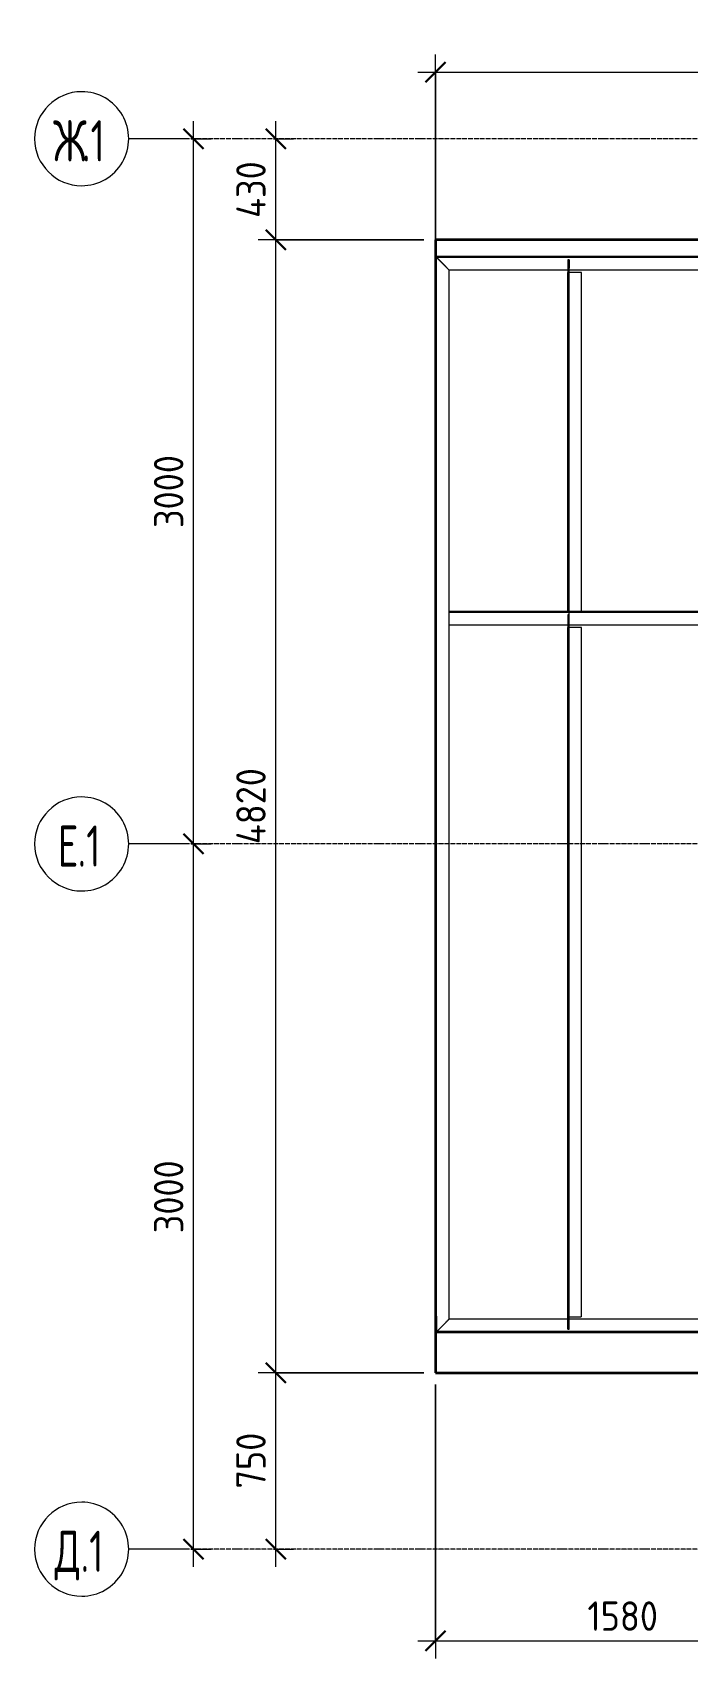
# Model space of a CAD drawing. Header units: millimetres. Extents: x 573 to 56472, y -2796 to 52567.
# Drawn here: x 48130 to 50914, y 44930 to 51847 of the extents above; entities that cross this region are included whole.
import ezdxf

# ---------------------------------------------------------------- set-up
doc = ezdxf.new("R2010")
doc.units = ezdxf.units.MM
doc.linetypes.add('01 Штриховая _2 мм_', pattern=[3, 2, -1])
doc.linetypes.add('02 Штрихпунктирная _20 мм_', pattern=[25, 20, -2.5, 0, -2.5])
for name, color, linetype, lineweight in [('AA_Dim', 7, 'Continuous', 9), ('AA_Dim-50', 7, 'Continuous', 9), ('AF_Balki', 7, 'Continuous', 20), ('AF_Perekritie_Опалубка', 253, 'Continuous', 20), ('Оси', 7, 'Continuous', 9)]:
    doc.layers.add(name, color=color, linetype=linetype, lineweight=lineweight)
doc.styles.add('ISOCPEUR', font='isocpeur.TTF', dxfattribs={"width": 0.7, "height": 175})
doc.styles.add('ISOCPEUR_1', font='isocpeur.TTF', dxfattribs={"width": 0.9, "height": 125})
doc.dimstyles.new('00_Точн_3_знака__прозр_', dxfattribs={"dimscale": 304.8, "dimtxt": 125.344371, "dimasz": 0.278871, "dimexe": 0.246063, "dimexo": 0.164042, "dimgap": 0.016404, "dimtad": 1, "dimdec": 3, "dimrnd": 0.001, "dimdsep": 46, "dimtxsty": 'ISOCPEUR_1', "dimblk1": 'OBLIQUE', "dimblk2": 'OBLIQUE', "dimsah": 1, "dimcen": 0.09, "dimdle": 0.246063, "dimazin": 0, "dimtfac": 1, "dimtdec": 4, "dimtix": 1, "dimtmove": 0, "dimatfit": 3, "dimfxl": 1, "dimtvp": 1, "dimtolj": 1, "dimtzin": 0, "dimlwd": 18, "dimlwe": 18, "dimarcsym": 2})

# ---------------------------------------------------------------- blocks, each defined once
blk = doc.blocks.new('252_Швеллер полки параллельные _НесКаркас_Балка_ - 14П-3917299-Схема расположения покрытия на отм_ _3_735 входной группы в осях 1_1-3_1_Д_1-Ж_1')
at = {"layer": 'AF_Balki', "lineweight": 9}
blk.add_line((1918.3, 11.8), (-1972.3, 11.8), dxfattribs=at)
blk = doc.blocks.new('252_Швеллер полки параллельные _НесКаркас_Балка_ - 3686975-Схема расположения покрытия на отм_ _3_735 входной группы в осях 1_1-3_1_Д_1-Ж_1')
at = {"layer": 'AF_Balki', "linetype": '01 Штриховая _2 мм_', "lineweight": 9}
for p, q in [((1478.8, 49326), (1478.8, 49384)), ((5423.4, 49384), (1478.8, 49384)), ((5423.4, 49326), (1478.8, 49326)), ((5423.4, 49379.1), (5369.4, 49379.1)), ((5423.4, 49384), (5423.4, 49326))]:
    blk.add_line(p, q, dxfattribs=at)
blk = doc.blocks.new('252_Швеллер полки параллельные _НесКаркас_Балка_ - 14П-3917305-Схема расположения покрытия на отм_ _3_735 входной группы в осях 1_1-3_1_Д_1-Ж_1')
at = {"layer": 'AF_Balki', "lineweight": 9}
blk.add_line((1468.5, -11.8), (-1522.5, -11.8), dxfattribs=at)
blk = doc.blocks.new('252_Швеллер полки параллельные _НесКаркас_Балка_ - 3717190-Схема расположения покрытия на отм_ _3_735 входной группы в осях 1_1-3_1_Д_1-Ж_1')
at = {"layer": 'AF_Balki', "linetype": '01 Штриховая _2 мм_', "lineweight": 9}
for p, q in [((1988, 49369.1), (1983.1, 49369.1)), ((1983.1, 49369.1), (1983.1, 49316)), ((1983.1, 46384), (1983.1, 49316)), ((2041.1, 49316), (1983.1, 49316)), ((2041.1, 46384), (2041.1, 49316)), ((1983.1, 46330.9), (1983.1, 46384)), ((1983.1, 46384), (2041.1, 46384)), ((1988, 46384), (1988, 46386.7)), ((1988, 46330.9), (1988, 46384)), ((1983.1, 46330.9), (1988, 46330.9))]:
    blk.add_line(p, q, dxfattribs=at)
blk = doc.blocks.new('252_Швеллер полки параллельные _НесКаркас_Балка_ - 14П-3917306-Схема расположения покрытия на отм_ _3_735 входной группы в осях 1_1-3_1_Д_1-Ж_1')
at = {"layer": 'AF_Balki', "lineweight": 9}
blk.add_line((1951.4, 11.8), (-1951.4, 11.8), dxfattribs=at)
blk = doc.blocks.new('252_Швеллер полки параллельные _НесКаркас_Балка_ - 3717511-Схема расположения покрытия на отм_ _3_735 входной группы в осях 1_1-3_1_Д_1-Ж_1')
at = {"layer": 'AF_Balki', "linetype": '01 Штриховая _2 мм_', "lineweight": 9}
for p, q in [((1478.1, 50836), (1420.1, 50894)), ((5440.1, 50894), (1420.1, 50894)), ((1478.1, 50889.1), (1425, 50889.1)), ((5435.1, 50889.1), (5381, 50889.1)), ((5440.1, 50894), (5382.1, 50836)), ((5382.1, 50836), (1478.1, 50836))]:
    blk.add_line(p, q, dxfattribs=at)
blk = doc.blocks.new('252_Швеллер полки параллельные _НесКаркас_Балка_ - 14П-3917302-Схема расположения покрытия на отм_ _3_735 входной группы в осях 1_1-3_1_Д_1-Ж_1')
at = {"layer": 'AF_Balki', "lineweight": 9}
blk.add_line((1939.3, -11.8), (-1939.3, -11.8), dxfattribs=at)
blk = doc.blocks.new('252_Швеллер полки параллельные _НесКаркас_Балка_ - 3720315-Схема расположения покрытия на отм_ _3_735 входной группы в осях 1_1-3_1_Д_1-Ж_1')
at = {"layer": 'AF_Balki', "linetype": '01 Штриховая _2 мм_', "lineweight": 9}
for p, q in [((1420.1, 46316), (1478.1, 46374)), ((5382.1, 46374), (1478.1, 46374)), ((5382.1, 46374), (5440.1, 46316)), ((5440.1, 46316), (1420.1, 46316)), ((1490.7, 46320.9), (1425, 46320.9)), ((5435.1, 46320.9), (5369.4, 46320.9))]:
    blk.add_line(p, q, dxfattribs=at)
blk = doc.blocks.new('252_Швеллер полки параллельные _НесКаркас_Балка_ - 14П-3917308-Схема расположения покрытия на отм_ _3_735 входной группы в осях 1_1-3_1_Д_1-Ж_1')
at = {"layer": 'AF_Balki', "lineweight": 9}
blk.add_line((2228.5, -11.8), (-2282.5, -11.8), dxfattribs=at)
blk = doc.blocks.new('252_Швеллер полки параллельные _НесКаркас_Балка_ - 3720884-Схема расположения покрытия на отм_ _3_735 входной группы в осях 1_1-3_1_Д_1-Ж_1')
at = {"layer": 'AF_Balki', "linetype": '01 Штриховая _2 мм_', "lineweight": 9}
for p, q in [((1420.1, 50894), (1478.1, 50836)), ((1420.1, 46316), (1420.1, 50894)), ((1478.1, 46374), (1478.1, 50836)), ((1478.1, 46374), (1420.1, 46316)), ((1425, 46321), (1425, 46386.7))]:
    blk.add_line(p, q, dxfattribs=at)
blk = doc.blocks.new('252_Швеллер полки параллельные _НесКаркас_Балка_ - 14П-3917309-Схема расположения покрытия на отм_ _3_735 входной группы в осях 1_1-3_1_Д_1-Ж_1')
at = {"layer": 'AF_Balki', "lineweight": 9}
blk.add_line((699.9, -11.8), (-729.3, -11.8), dxfattribs=at)
blk = doc.blocks.new('252_Швеллер полки параллельные _НесКаркас_Балка_ - 3721125-Схема расположения покрытия на отм_ _3_735 входной группы в осях 1_1-3_1_Д_1-Ж_1')
at = {"layer": 'AF_Balki', "linetype": '01 Штриховая _2 мм_', "lineweight": 9}
for p, q in [((1988, 50879.1), (1983.1, 50879.1)), ((1983.1, 50879.1), (1983.1, 50826)), ((1988, 50879.1), (1988, 50842.7)), ((2041.1, 50826), (1983.1, 50826)), ((1983.1, 49384), (1983.1, 50826)), ((2041.1, 49384), (2041.1, 50826)), ((1988, 49384), (1988, 49413.4)), ((2041.1, 49384), (1983.1, 49384))]:
    blk.add_line(p, q, dxfattribs=at)
blk = doc.blocks.new('Ось сетки - d_4мм-2765513-Схема расположения покрытия на отм_ _3_735 входной группы в осях 1_1-3_1_Д_1-Ж_1')
at = {"layer": 'Оси'}
for start, end in [(360, 180), (360, 180), (180, 360), (180, 360)]:
    blk.add_arc((0, 0), 4, start, end, dxfattribs=at)
blk = doc.blocks.new('DIMBLOCK94-Схема расположения покрытия на отм_ _3_735 входной группы в осях 1_1-3_1_Д_1-Ж_1')
at = {"layer": 'AA_Dim-50', "lineweight": 18}
for p, q in [((49843, 46095), (49843, 44930.1)), ((49843, 45005.1), (49843, 46095)), ((49768, 45005.1), (51423, 45005.1)), ((51423, 45015.2), (51423, 44930.1)), ((51423, 45005.1), (51423, 45015.2))]:
    blk.add_line(p, q, dxfattribs=at)
at = {"layer": 'AA_Dim-50', "lineweight": 30}
for p, q in [((49843, 45005.1), (49885.5, 45047.6)), ((51423, 45005.1), (51465.5, 45047.6)), ((49843, 45005.1), (49800.5, 44962.6)), ((51423, 45005.1), (51380.5, 44962.6))]:
    blk.add_line(p, q, dxfattribs=at)
at = {"layer": 'AA_Dim-50', "color": 0, "lineweight": 18, "insert": (50488.8, 45173), "char_height": 125, "width": 346.234, "attachment_point": 1, "line_spacing_factor": 1.135194, "style": 'ISOCPEUR_1'}
blk.add_mtext('1580', dxfattribs=at)
blk = doc.blocks.new('_Oblique')
at = {"color": 0, "linetype": 'ByBlock', "lineweight": -2}
blk.add_line((-0.5, -0.5), (0.5, 0.5), dxfattribs=at)
blk = doc.blocks.new('DIMBLOCK97-Схема расположения покрытия на отм_ _3_735 входной группы в осях 1_1-3_1_Д_1-Ж_1')
at = {"layer": 'AA_Dim-50', "lineweight": 18}
for p, q in [((49793, 46145), (49088.7, 46145)), ((49163.7, 45320), (49163.7, 46145)), ((49163.7, 46145), (49793, 46145)), ((49153.6, 45395), (49238.7, 45395)), ((49163.7, 45395), (49153.6, 45395))]:
    blk.add_line(p, q, dxfattribs=at)
at = {"layer": 'AA_Dim-50', "lineweight": 30}
for p, q in [((49163.7, 46145), (49121.2, 46187.5)), ((49163.7, 46145), (49206.2, 46102.5)), ((49163.7, 45395), (49121.2, 45437.5)), ((49163.7, 45395), (49206.2, 45352.5))]:
    blk.add_line(p, q, dxfattribs=at)
at = {"layer": 'AA_Dim-50', "color": 0, "lineweight": 18, "insert": (48995.9, 45652.9), "char_height": 125, "width": 280.961, "attachment_point": 1, "rotation": 90, "line_spacing_factor": 1.135194, "style": 'ISOCPEUR_1'}
blk.add_mtext('750', dxfattribs=at)
blk = doc.blocks.new('DIMBLOCK98-Схема расположения покрытия на отм_ _3_735 входной группы в осях 1_1-3_1_Д_1-Ж_1')
at = {"layer": 'AA_Dim-50', "lineweight": 30}
for p, q in [((49163.7, 50965), (49121.2, 51007.5)), ((49163.7, 50965), (49206.2, 50922.5)), ((49163.7, 46145), (49121.2, 46187.5)), ((49163.7, 46145), (49206.2, 46102.5))]:
    blk.add_line(p, q, dxfattribs=at)
at = {"layer": 'AA_Dim-50', "lineweight": 18}
for p, q in [((49793, 50965), (49088.7, 50965)), ((49163.7, 46145), (49163.7, 50965)), ((49163.7, 50965), (49793, 50965)), ((49793, 46145), (49088.7, 46145)), ((49163.7, 46145), (49793, 46145))]:
    blk.add_line(p, q, dxfattribs=at)
at = {"layer": 'AA_Dim-50', "color": 0, "lineweight": 18, "insert": (48995.9, 48394.2), "char_height": 125, "width": 385.966, "attachment_point": 1, "rotation": 90, "line_spacing_factor": 1.135194, "style": 'ISOCPEUR_1'}
blk.add_mtext('4820', dxfattribs=at)
blk = doc.blocks.new('DIMBLOCK99-Схема расположения покрытия на отм_ _3_735 входной группы в осях 1_1-3_1_Д_1-Ж_1')
at = {"layer": 'AA_Dim-50', "lineweight": 18}
for p, q in [((49163.7, 50965), (49163.7, 51470)), ((49153.6, 51395), (49238.7, 51395)), ((49163.7, 51395), (49153.6, 51395)), ((49793, 50965), (49088.7, 50965)), ((49163.7, 50965), (49793, 50965))]:
    blk.add_line(p, q, dxfattribs=at)
at = {"layer": 'AA_Dim-50', "lineweight": 30}
for p, q in [((49163.7, 51395), (49121.2, 51437.5)), ((49163.7, 51395), (49206.2, 51352.5)), ((49163.7, 50965), (49121.2, 51007.5)), ((49163.7, 50965), (49206.2, 50922.5))]:
    blk.add_line(p, q, dxfattribs=at)
at = {"layer": 'AA_Dim-50', "color": 0, "lineweight": 18, "insert": (48995.9, 51058.2), "char_height": 125, "width": 292.313, "attachment_point": 1, "rotation": 90, "line_spacing_factor": 1.135194, "style": 'ISOCPEUR_1'}
blk.add_mtext('430', dxfattribs=at)
blk = doc.blocks.new('DIMBLOCK100-Схема расположения покрытия на отм_ _3_735 входной группы в осях 1_1-3_1_Д_1-Ж_1')
at = {"layer": 'AA_Dim-50', "lineweight": 30}
for p, q in [((48813.7, 48395), (48771.2, 48437.5)), ((48813.7, 48395), (48856.2, 48352.5)), ((48813.7, 45395), (48771.2, 45437.5)), ((48813.7, 45395), (48856.2, 45352.5))]:
    blk.add_line(p, q, dxfattribs=at)
at = {"layer": 'AA_Dim-50', "lineweight": 18}
for p, q in [((48803.6, 48395), (48888.7, 48395)), ((48813.7, 48395), (48803.6, 48395)), ((48813.7, 45320), (48813.7, 48395)), ((48803.6, 45395), (48888.7, 45395)), ((48813.7, 45395), (48803.6, 45395))]:
    blk.add_line(p, q, dxfattribs=at)
at = {"layer": 'AA_Dim-50', "color": 0, "lineweight": 18, "insert": (48645.9, 46738.9), "char_height": 125, "width": 374.614, "attachment_point": 1, "rotation": 90, "line_spacing_factor": 1.135194, "style": 'ISOCPEUR_1'}
blk.add_mtext('3000', dxfattribs=at)
blk = doc.blocks.new('DIMBLOCK101-Схема расположения покрытия на отм_ _3_735 входной группы в осях 1_1-3_1_Д_1-Ж_1')
at = {"layer": 'AA_Dim-50', "lineweight": 18}
for p, q in [((48813.7, 48395), (48813.7, 51470)), ((48803.6, 51395), (48888.7, 51395)), ((48813.7, 51395), (48803.6, 51395)), ((48803.6, 48395), (48888.7, 48395)), ((48813.7, 48395), (48803.6, 48395))]:
    blk.add_line(p, q, dxfattribs=at)
at = {"layer": 'AA_Dim-50', "lineweight": 30}
for p, q in [((48813.7, 51395), (48771.2, 51437.5)), ((48813.7, 51395), (48856.2, 51352.5)), ((48813.7, 48395), (48771.2, 48437.5)), ((48813.7, 48395), (48856.2, 48352.5))]:
    blk.add_line(p, q, dxfattribs=at)
at = {"layer": 'AA_Dim-50', "color": 0, "lineweight": 18, "insert": (48645.9, 49738.9), "char_height": 125, "width": 374.614, "attachment_point": 1, "rotation": 90, "line_spacing_factor": 1.135194, "style": 'ISOCPEUR_1'}
blk.add_mtext('3000', dxfattribs=at)
blk = doc.blocks.new('DIMBLOCK103-Схема расположения покрытия на отм_ _3_735 входной группы в осях 1_1-3_1_Д_1-Ж_1')
at = {"layer": 'AA_Dim-50', "lineweight": 18}
for p, q in [((49843, 50944), (49843, 51753.5)), ((53933, 51015), (53933, 51753.5)), ((49768, 51678.5), (54008, 51678.5)), ((49843, 51678.5), (49843, 50944)), ((53933, 51678.5), (53933, 51015))]:
    blk.add_line(p, q, dxfattribs=at)
at = {"layer": 'AA_Dim-50', "lineweight": 30}
for p, q in [((49843, 51678.5), (49800.5, 51636)), ((49843, 51678.5), (49885.5, 51721)), ((53933, 51678.5), (53890.5, 51636)), ((53933, 51678.5), (53975.5, 51721))]:
    blk.add_line(p, q, dxfattribs=at)
at = {"layer": 'AA_Dim-50', "color": 0, "lineweight": 18, "insert": (51727.2, 51846.3), "char_height": 125, "width": 385.966, "attachment_point": 1, "line_spacing_factor": 1.135194, "style": 'ISOCPEUR_1'}
blk.add_mtext('4090', dxfattribs=at)

msp = doc.modelspace()

# ---------------------------------------------------------------- linework, layer by layer
at = {"layer": 'AF_Perekritie_Опалубка', "lineweight": 35}
for p, q in [((49843.0269, 50965), (49843.0269, 46145)), ((53933.0269, 50965), (49843.0269, 50965)), ((49843.0269, 46145), (53933.0269, 46145))]:
    msp.add_line(p, q, dxfattribs=at)
at = {"layer": 'Оси'}
for p, q in [((48788.5629, 51395), (48538.5629, 51395)), ((48788.5629, 48395), (48538.5629, 48395)), ((48788.5629, 45395), (48538.5629, 45395))]:
    msp.add_line(p, q, dxfattribs=at)
at = {"layer": 'Оси', "linetype": '02 Штрихпунктирная _20 мм_'}
for p, q in [((54821.0195, 51395), (48788.5629, 51395)), ((54821.0195, 48395), (48788.5629, 48395)), ((54821.0195, 45395), (48788.5629, 45395))]:
    msp.add_line(p, q, dxfattribs=at)

# ---------------------------------------------------------------- block references
at = {"layer": 'AF_Balki', "linetype": '01 Штриховая _2 мм_', "lineweight": 9}
for name in ['252_Швеллер полки параллельные _НесКаркас_Балка_ - 3720884-Схема расположения покрытия на отм_ _3_735 входной группы в осях 1_1-3_1_Д_1-Ж_1', '252_Швеллер полки параллельные _НесКаркас_Балка_ - 3717511-Схема расположения покрытия на отм_ _3_735 входной группы в осях 1_1-3_1_Д_1-Ж_1', '252_Швеллер полки параллельные _НесКаркас_Балка_ - 3721125-Схема расположения покрытия на отм_ _3_735 входной группы в осях 1_1-3_1_Д_1-Ж_1', '252_Швеллер полки параллельные _НесКаркас_Балка_ - 3686975-Схема расположения покрытия на отм_ _3_735 входной группы в осях 1_1-3_1_Д_1-Ж_1', '252_Швеллер полки параллельные _НесКаркас_Балка_ - 3717190-Схема расположения покрытия на отм_ _3_735 входной группы в осях 1_1-3_1_Д_1-Ж_1', '252_Швеллер полки параллельные _НесКаркас_Балка_ - 3720315-Схема расположения покрытия на отм_ _3_735 входной группы в осях 1_1-3_1_Д_1-Ж_1']:
    msp.add_blockref(name, (48422.9653, 0), dxfattribs=at)
at = {"layer": 'AF_Balki', "lineweight": 9, "rotation": 270}
for name, p in [('252_Швеллер полки параллельные _НесКаркас_Балка_ - 14П-3917308-Схема расположения покрытия на отм_ _3_735 входной группы в осях 1_1-3_1_Д_1-Ж_1', (49859.7269, 48615.2)), ('252_Швеллер полки параллельные _НесКаркас_Балка_ - 14П-3917309-Схема расположения покрытия на отм_ _3_735 входной группы в осях 1_1-3_1_Д_1-Ж_1', (50422.7269, 50113.3692)), ('252_Швеллер полки параллельные _НесКаркас_Балка_ - 14П-3917305-Схема расположения покрытия на отм_ _3_735 входной группы в осях 1_1-3_1_Д_1-Ж_1', (50422.7269, 47855.2))]:
    msp.add_blockref(name, p, dxfattribs=at)
at = {"layer": 'AF_Balki', "lineweight": 9}
for name, p in [('252_Швеллер полки параллельные _НесКаркас_Балка_ - 14П-3917306-Схема расположения покрытия на отм_ _3_735 входной группы в осях 1_1-3_1_Д_1-Ж_1', (51852.4899, 50877.3)), ('252_Швеллер полки параллельные _НесКаркас_Балка_ - 14П-3917299-Схема расположения покрытия на отм_ _3_735 входной группы в осях 1_1-3_1_Д_1-Ж_1', (51874.0269, 49367.3)), ('252_Швеллер полки параллельные _НесКаркас_Балка_ - 14П-3917302-Схема расположения покрытия на отм_ _3_735 входной группы в осях 1_1-3_1_Д_1-Ж_1', (51853.0269, 46332.7))]:
    msp.add_blockref(name, p, dxfattribs=at)
at = {"layer": 'Оси', "xscale": 49.99999999999998, "yscale": 49.99999999999998, "zscale": 49.99999999999998, "rotation": 89.99999999999984}
for p in [(48338.5629, 51395), (48338.5629, 48395), (48338.5629, 45395)]:
    msp.add_blockref('Ось сетки - d_4мм-2765513-Схема расположения покрытия на отм_ _3_735 входной группы в осях 1_1-3_1_Д_1-Ж_1', p, dxfattribs=at)

# ---------------------------------------------------------------- texts
at = {"layer": 'Оси', "char_height": 175, "attachment_point": 1, "style": 'ISOCPEUR'}
for s, insert, width in [('\\fISOCPEUR|b0|i0|c204|p34|;\\W.7;Ж', (48217.3994, 51473.5763), 148.713031), ('.1', (48340.0999, 51473.5763), 120.653969), ('\\fISOCPEUR|b0|i0|c204|p34|;\\W.7;Е', (48235.9494, 48473.5763), 103.818531), ('.1', (48321.6082, 48473.5763), 120.653969), ('\\fISOCPEUR|b0|i0|c204|p34|;\\W.7;Д', (48223.1744, 45473.5763), 134.6835), ('.1', (48334.2994, 45473.5763), 120.653969)]:
    msp.add_mtext(s, dxfattribs=dict(at, insert=insert, width=width))

# ---------------------------------------------------------------- dimensions: what is measured, and where the dimension line sits
at = {"layer": 'AA_Dim', "lineweight": 18}
for base, p1, p2, override, picture, middle in [((53933.0269, 51678.4593), (49843.0269, 50893.9986), (53933.0269, 50965), {"dimpost": '<>', "dimfxl": 4090.616237}, 'DIMBLOCK103-Схема расположения покрытия на отм_ _3_735 входной группы в осях 1_1-3_1_Д_1-Ж_1', (51888.0269, 51745.9593)), ((51423.0269, 45005.1275), (49843.0269, 46145), (51423.0269, 45065.2316), {"dimpost": '<>', "dimfxl": 1913.713628}, 'DIMBLOCK94-Схема расположения покрытия на отм_ _3_735 входной группы в осях 1_1-3_1_Д_1-Ж_1', (50633.0269, 45072.6275))]:
    dim = msp.add_linear_dim(base=base, p1=p1, p2=p2, dimstyle='00_Точн_3_знака__прозр_', override=override, dxfattribs=at)
    dim.commit()
    dim.dimension.update_dxf_attribs({"geometry": picture, "text_midpoint": middle})
for base, p1, p2, override, picture, middle in [((48813.7132, 51395), (48753.6092, 48395), (48753.6092, 51395), {"dimpost": '<>', "dimfxl": 3000}, 'DIMBLOCK101-Схема расположения покрытия на отм_ _3_735 входной группы в осях 1_1-3_1_Д_1-Ж_1', (48746.2132, 49895)), ((49163.7132, 51395), (49843.0269, 50965), (49103.6092, 51395), {"dimpost": '<>', "dimfxl": 855.358719}, 'DIMBLOCK99-Схема расположения покрытия на отм_ _3_735 входной группы в осях 1_1-3_1_Д_1-Ж_1', (49096.2132, 51180)), ((49163.7132, 50965), (49843.0269, 46145), (49843.0269, 50965), {"dimpost": '<>', "dimfxl": 4820}, 'DIMBLOCK98-Схема расположения покрытия на отм_ _3_735 входной группы в осях 1_1-3_1_Д_1-Ж_1', (49096.2132, 48555)), ((48813.7132, 48395), (48753.6092, 45395), (48753.6092, 48395), {"dimpost": '<>', "dimfxl": 3000}, 'DIMBLOCK100-Схема расположения покрытия на отм_ _3_735 входной группы в осях 1_1-3_1_Д_1-Ж_1', (48746.2132, 46895)), ((49163.7132, 46145), (49103.6092, 45395), (49843.0269, 46145), {"dimpost": '<>', "dimfxl": 1053.20394}, 'DIMBLOCK97-Схема расположения покрытия на отм_ _3_735 входной группы в осях 1_1-3_1_Д_1-Ж_1', (49096.2132, 45770))]:
    dim = msp.add_linear_dim(base=base, p1=p1, p2=p2, angle=90, dimstyle='00_Точн_3_знака__прозр_', override=override, dxfattribs=at)
    dim.commit()
    dim.dimension.update_dxf_attribs({"geometry": picture, "text_midpoint": middle})

doc.saveas('drawing.dxf')
